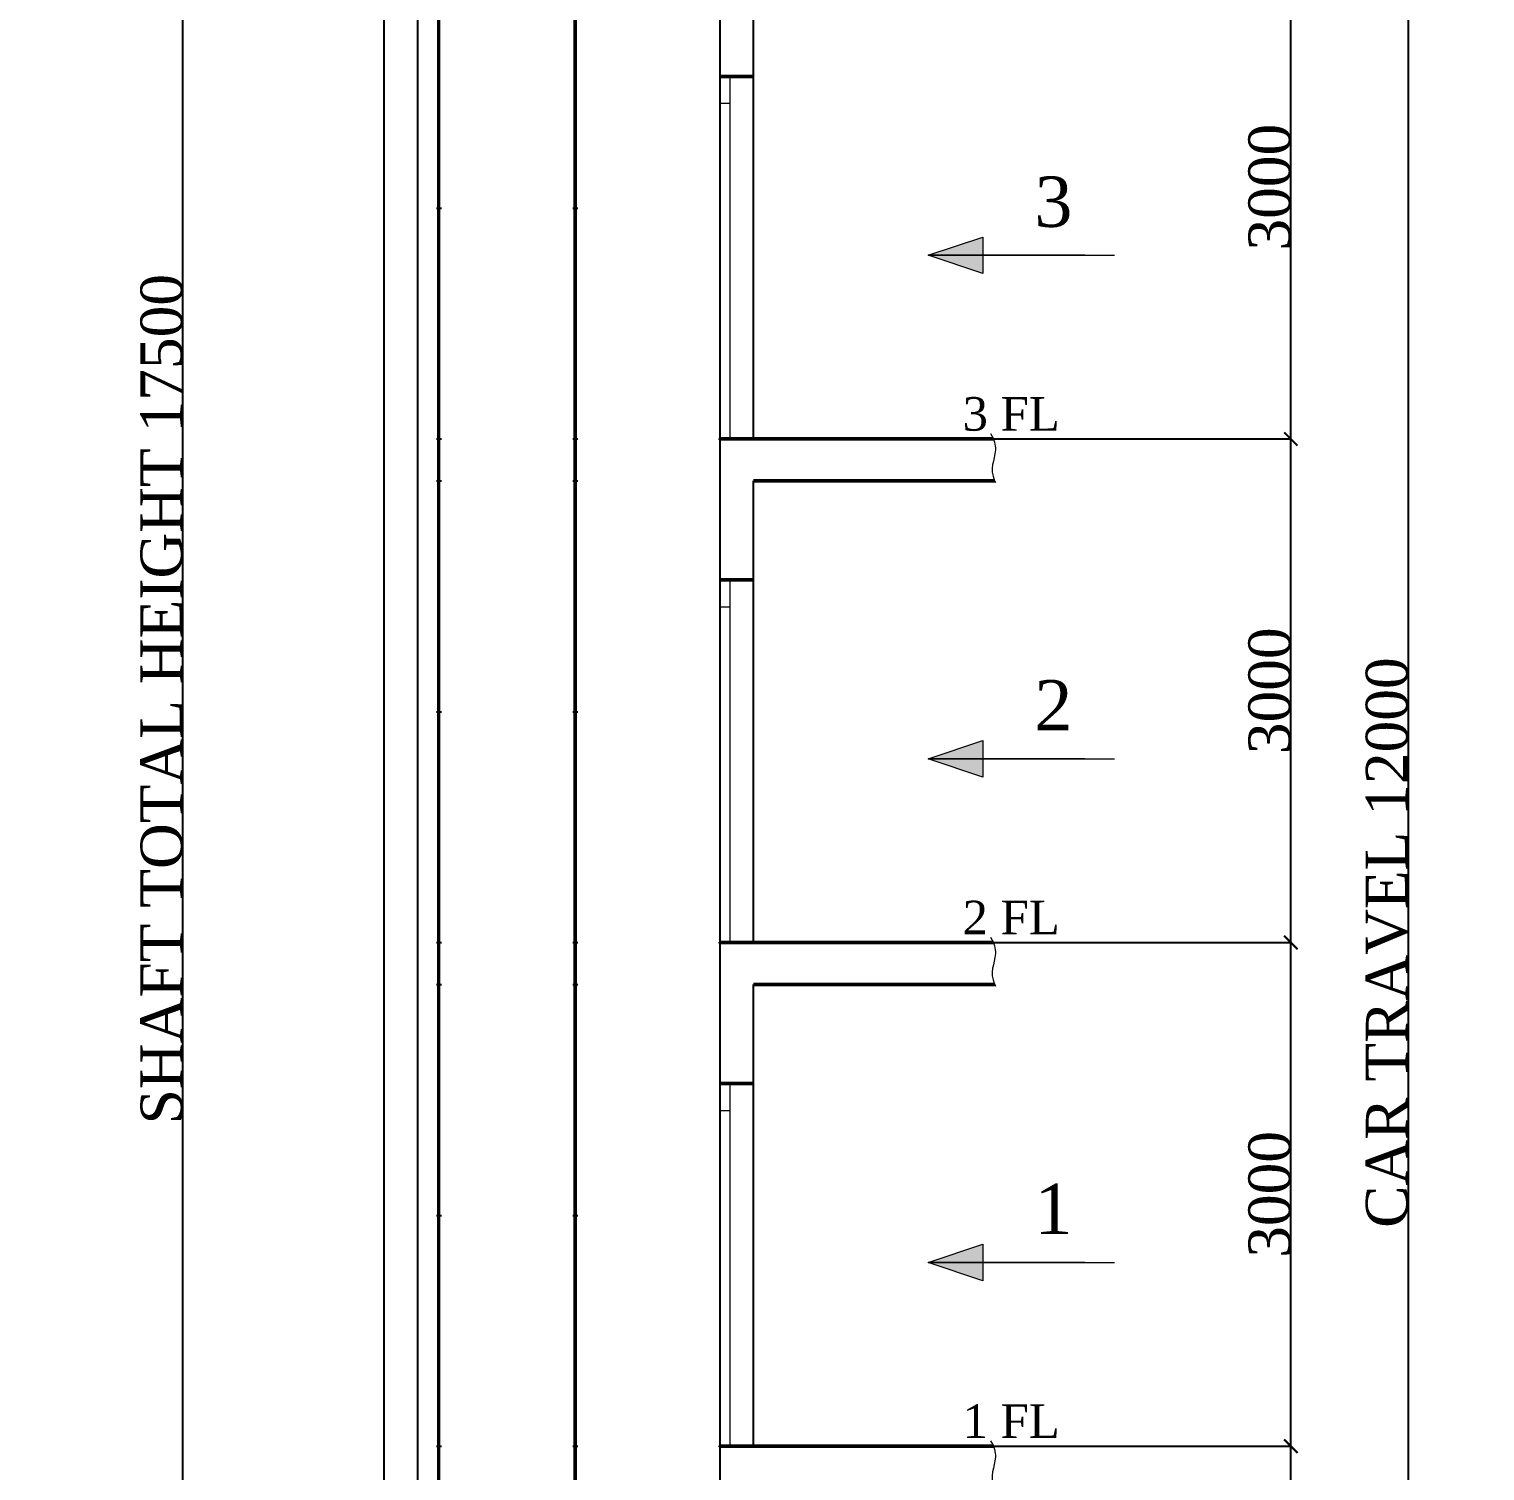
# Model space of a CAD drawing. Header units: millimetres. Extents: x -665 to 1025117, y -27997 to 4210.
# Drawn here: x -665 to 8007, y -21541 to -12953 of the extents above; entities that cross this region are included whole.
import ezdxf

# ---------------------------------------------------------------- set-up
doc = ezdxf.new("R2010")
doc.units = ezdxf.units.MM
doc.layers.add('$2$Wall', color=1, linetype='Continuous', lineweight=50)
for name, color, linetype in [('AA_Architecture', 7, 'Continuous'), ('AA_Rail', 7, 'Continuous'), ('AA_Rope', 7, 'Continuous')]:
    doc.layers.add(name, color=color, linetype=linetype)
doc.layers.add('AA_Datum', color=7, linetype='Continuous', plot=False)
doc.styles.add('$2$nassar2', font='cent.shx', dxfattribs={"height": 60})
doc.styles.add('Century Gothic$001H0', font='cent.shx')
doc.dimstyles.new('Copy of ISO-25', dxfattribs={"dimtxt": 250, "dimasz": 80, "dimexe": 1.25, "dimexo": 0.625, "dimtad": 1, "dimtxsty": 'Century Gothic$001H0', "dimblk": 'ARCHTICK', "dimcen": 2.5, "dimadec": 0, "dimazin": 0, "dimtfac": 1, "dimtmove": 0, "dimatfit": 3, "dimfxl": 1, "dimarcsym": 0})

# ---------------------------------------------------------------- blocks, each defined once
blk = doc.blocks.new('_ArchTick')
at = {"color": 0, "linetype": 'ByBlock', "const_width": 0.15}
blk.add_lwpolyline([(-0.5, -0.5), (0.5, 0.5)], dxfattribs=at)
blk = doc.blocks.new('*D102')
at = {"color": 0, "lineweight": -2, "transparency": 16777216}
for p, q in [((3651.2, -21394.2), (6851.9, -21394.2)), ((6850.6, -24394.2), (6850.6, -21394.2)), ((3651.2, -24394.2), (6851.9, -24394.2))]:
    blk.add_line(p, q, dxfattribs=at)
at = {"layer": 'Defpoints', "color": 0, "transparency": 16777216}
for p in [(3650.6, -21394.2), (6850.6, -21394.2), (3650.6, -24394.2)]:
    blk.add_point(p, dxfattribs=at)
at = {"color": 0, "lineweight": -2, "transparency": 16777216, "xscale": 80, "yscale": 80, "zscale": 80}
for p, rotation in [((6850.6, -21394.2), 90), ((6850.6, -24394.2), 270)]:
    blk.add_blockref('_ArchTick', p, dxfattribs=dict(at, rotation=rotation))
at = {"color": 0, "transparency": 16777216, "insert": (6725, -22894.2), "char_height": 250, "attachment_point": 5, "rotation": 90, "style": 'Century Gothic$001H0'}
blk.add_mtext('3000', dxfattribs=at)
blk = doc.blocks.new('*D103')
at = {"color": 0, "lineweight": -2, "transparency": 16777216}
for p, q in [((3651.2, -18394.2), (6851.9, -18394.2)), ((6850.6, -21394.2), (6850.6, -18394.2)), ((3651.2, -21394.2), (6851.9, -21394.2))]:
    blk.add_line(p, q, dxfattribs=at)
at = {"layer": 'Defpoints', "color": 0, "transparency": 16777216}
for p in [(3650.6, -18394.2), (6850.6, -18394.2), (3650.6, -21394.2)]:
    blk.add_point(p, dxfattribs=at)
at = {"color": 0, "lineweight": -2, "transparency": 16777216, "xscale": 80, "yscale": 80, "zscale": 80}
for p, rotation in [((6850.6, -18394.2), 90), ((6850.6, -21394.2), 270)]:
    blk.add_blockref('_ArchTick', p, dxfattribs=dict(at, rotation=rotation))
at = {"color": 0, "transparency": 16777216, "insert": (6725, -19894.2), "char_height": 250, "attachment_point": 5, "rotation": 90, "style": 'Century Gothic$001H0'}
blk.add_mtext('3000', dxfattribs=at)
blk = doc.blocks.new('*D104')
at = {"color": 0, "lineweight": -2, "transparency": 16777216}
for p, q in [((3651.2, -15394.2), (6851.9, -15394.2)), ((6850.6, -18394.2), (6850.6, -15394.2)), ((3651.2, -18394.2), (6851.9, -18394.2))]:
    blk.add_line(p, q, dxfattribs=at)
at = {"layer": 'Defpoints', "color": 0, "transparency": 16777216}
for p in [(3650.6, -15394.2), (6850.6, -15394.2), (3650.6, -18394.2)]:
    blk.add_point(p, dxfattribs=at)
at = {"color": 0, "lineweight": -2, "transparency": 16777216, "xscale": 80, "yscale": 80, "zscale": 80}
for p, rotation in [((6850.6, -15394.2), 90), ((6850.6, -18394.2), 270)]:
    blk.add_blockref('_ArchTick', p, dxfattribs=dict(at, rotation=rotation))
at = {"color": 0, "transparency": 16777216, "insert": (6725, -16894.2), "char_height": 250, "attachment_point": 5, "rotation": 90, "style": 'Century Gothic$001H0'}
blk.add_mtext('3000', dxfattribs=at)
blk = doc.blocks.new('*D105')
at = {"color": 0, "lineweight": -2, "transparency": 16777216}
for p, q in [((3651.2, -12394.2), (6851.9, -12394.2)), ((6850.6, -15394.2), (6850.6, -12394.2)), ((3651.2, -15394.2), (6851.9, -15394.2))]:
    blk.add_line(p, q, dxfattribs=at)
at = {"layer": 'Defpoints', "color": 0, "transparency": 16777216}
for p in [(3650.6, -12394.2), (6850.6, -12394.2), (3650.6, -15394.2)]:
    blk.add_point(p, dxfattribs=at)
at = {"color": 0, "lineweight": -2, "transparency": 16777216, "xscale": 80, "yscale": 80, "zscale": 80}
for p, rotation in [((6850.6, -12394.2), 90), ((6850.6, -15394.2), 270)]:
    blk.add_blockref('_ArchTick', p, dxfattribs=dict(at, rotation=rotation))
at = {"color": 0, "transparency": 16777216, "insert": (6725, -13894.2), "char_height": 250, "attachment_point": 5, "rotation": 90, "style": 'Century Gothic$001H0'}
blk.add_mtext('3000', dxfattribs=at)
blk = doc.blocks.new('*D108')
at = {"color": 0, "lineweight": -2, "transparency": 16777216}
for p, q in [((3651.2, -12394.2), (7551.9, -12394.2)), ((7550.6, -24394.2), (7550.6, -12394.2)), ((3651.2, -24394.2), (7551.9, -24394.2))]:
    blk.add_line(p, q, dxfattribs=at)
at = {"layer": 'Defpoints', "color": 0, "transparency": 16777216}
for p in [(3650.6, -12394.2), (7550.6, -12394.2), (3650.6, -24394.2)]:
    blk.add_point(p, dxfattribs=at)
at = {"color": 0, "lineweight": -2, "transparency": 16777216, "xscale": 80, "yscale": 80, "zscale": 80}
for p, rotation in [((7550.6, -12394.2), 90), ((7550.6, -24394.2), 270)]:
    blk.add_blockref('_ArchTick', p, dxfattribs=dict(at, rotation=rotation))
at = {"color": 0, "transparency": 16777216, "insert": (7425, -18394.2), "char_height": 250, "attachment_point": 5, "rotation": 90, "style": 'Century Gothic$001H0'}
blk.add_mtext('CAR TRAVEL 12000', dxfattribs=at)
blk = doc.blocks.new('*D109')
at = {"color": 0, "lineweight": -2, "transparency": 16777216}
for p, q in [((3650, -8194.2), (249.4, -8194.2)), ((250.6, -25694.2), (250.6, -8194.2)), ((3650, -25694.2), (249.4, -25694.2))]:
    blk.add_line(p, q, dxfattribs=at)
at = {"layer": 'Defpoints', "color": 0, "transparency": 16777216}
for p in [(250.6, -8194.2), (3650.6, -8194.2), (3650.6, -25694.2)]:
    blk.add_point(p, dxfattribs=at)
at = {"color": 0, "lineweight": -2, "transparency": 16777216, "xscale": 80, "yscale": 80, "zscale": 80}
for p, rotation in [((250.6, -8194.2), 90), ((250.6, -25694.2), 270)]:
    blk.add_blockref('_ArchTick', p, dxfattribs=dict(at, rotation=rotation))
at = {"color": 0, "transparency": 16777216, "insert": (125, -16944.2), "char_height": 250, "attachment_point": 5, "rotation": 90, "style": 'Century Gothic$001H0'}
blk.add_mtext('SHAFT TOTAL HEIGHT 17500', dxfattribs=at)

msp = doc.modelspace()

# ---------------------------------------------------------------- hatches: boundary and pattern name
at = {"true_color": 0x000007, "transparency": 33554666}
h = msp.add_hatch(color=7, dxfattribs=at)
h.paths.add_polyline_path([(5016.779, -14191.218), (5016.779, -14299.287), (4689.967, -14299.287)])
h.paths.add_polyline_path([(5016.779, -14299.287), (4689.967, -14299.287), (5016.779, -14408.658)])
h = msp.add_hatch(color=7, dxfattribs=at)
h.paths.add_polyline_path([(5016.779, -17191.218), (5016.779, -17299.287), (4689.967, -17299.287)])
h.paths.add_polyline_path([(5016.779, -17299.287), (4689.967, -17299.287), (5016.779, -17408.658)])
h = msp.add_hatch(color=7, dxfattribs=at)
h.paths.add_polyline_path([(5016.779, -20191.218), (5016.779, -20299.287), (4689.967, -20299.287)])
h.paths.add_polyline_path([(5016.779, -20299.287), (4689.967, -20299.287), (5016.779, -20408.658)])

# ---------------------------------------------------------------- linework, layer by layer
at = {"layer": '$2$Wall', "transparency": 33554666}
for p, q in [((3450.625, -13234.249), (3650.625, -13234.249)), ((3450.625, -16234.249), (3650.625, -16234.249)), ((3450.625, -19234.249), (3650.625, -19234.249))]:
    msp.add_line(p, q, dxfattribs=at)
for points in [[(5078.913, -15394.249), (3450.066, -15394.249), (3450.066, -15394.249)], [(5087.113, -15644.249), (3650.09, -15644.249)], [(5078.913, -18394.249), (3450.066, -18394.249), (3450.066, -18394.249)], [(5087.113, -18644.249), (3650.09, -18644.249)], [(5078.913, -21394.249), (3450.066, -21394.249), (3450.066, -21394.249)]]:
    msp.add_lwpolyline(points, dxfattribs=at)
at = {"color": 7, "linetype": 'Continuous', "lineweight": 20, "transparency": 33554666}
for p, q in [((3510.625, -15394.249), (3510.625, -13234.249)), ((3450.625, -13394.249), (3510.625, -13394.249)), ((3510.625, -18394.249), (3510.625, -16234.249)), ((3450.625, -16394.249), (3510.625, -16394.249)), ((3510.625, -21394.249), (3510.625, -19234.249)), ((3450.625, -19394.249), (3510.625, -19394.249))]:
    msp.add_line(p, q, dxfattribs=at)
at = {"color": 7, "linetype": 'Continuous', "lineweight": 20, "true_color": 0x000007, "transparency": 33554666}
for points in [[(5016.779, -14408.658), (4689.967, -14299.287), (5016.779, -14191.218)], [(5016.779, -17408.658), (4689.967, -17299.287), (5016.779, -17191.218)], [(5016.779, -20408.658), (4689.967, -20299.287), (5016.779, -20191.218)]]:
    msp.add_lwpolyline(points, close=True, dxfattribs=at)
for points in [[(4689.967, -14299.287), (5623.527, -14299.287), (4689.967, -14299.287), (5799.302, -14299.287)], [(5061.986, -15361.698), (5078.913, -15392.947), (5085.423, -15413.78), (5089.329, -15436.565), (5090.631, -15447.958), (5090.631, -15459.351), (5088.027, -15482.137), (5078.913, -15526.08), (5073.704, -15547.238), (5071.1, -15570.024), (5071.1, -15581.417), (5072.402, -15592.81), (5077.611, -15615.595), (5084.121, -15636.753), (5091.933, -15653.877), (5091.933, -15653.877)], [(4689.967, -17299.287), (5623.527, -17299.287), (4689.967, -17299.287), (5799.302, -17299.287)], [(5061.986, -18361.698), (5078.913, -18392.947), (5085.423, -18413.78), (5089.329, -18436.565), (5090.631, -18447.958), (5090.631, -18459.351), (5088.027, -18482.137), (5078.913, -18526.08), (5073.704, -18547.238), (5071.1, -18570.024), (5071.1, -18581.417), (5072.402, -18592.81), (5077.611, -18615.595), (5084.121, -18636.753), (5091.933, -18653.877), (5091.933, -18653.877)], [(4689.967, -20299.287), (5623.527, -20299.287), (4689.967, -20299.287), (5799.302, -20299.287)], [(5061.986, -21361.698), (5078.913, -21392.947), (5085.423, -21413.78), (5089.329, -21436.565), (5090.631, -21447.958), (5090.631, -21459.351), (5088.027, -21482.137), (5078.913, -21526.08), (5073.704, -21547.238), (5071.1, -21570.024), (5071.1, -21581.417), (5072.402, -21592.81), (5077.611, -21615.595), (5084.121, -21636.753), (5091.933, -21653.877), (5091.933, -21653.877)]]:
    msp.add_lwpolyline(points, dxfattribs=at)
at = {"layer": 'AA_Architecture'}
for p, q in [((1450.625, -15394.249), (1450.625, -12394.249)), ((1650.625, -15394.249), (1650.625, -12394.249)), ((3450.625, -15394.249), (3450.625, -12394.249)), ((3650.625, -15394.249), (3650.625, -12644.249)), ((1450.625, -18394.249), (1450.625, -15394.249)), ((1650.625, -18394.249), (1650.625, -15394.249)), ((3450.625, -18394.249), (3450.625, -15394.249)), ((3650.625, -18394.249), (3650.625, -15644.249)), ((1450.625, -21394.249), (1450.625, -18394.249)), ((1650.625, -21394.249), (1650.625, -18394.249)), ((3450.625, -21394.249), (3450.625, -18394.249)), ((3650.625, -21394.249), (3650.625, -18644.249)), ((1450.625, -24394.249), (1450.625, -21394.249)), ((1650.625, -24394.249), (1650.625, -21394.249)), ((3450.625, -24394.249), (3450.625, -21394.249))]:
    msp.add_line(p, q, dxfattribs=at)
at = {"layer": 'AA_Datum'}
for p, q in [((1775.625, -25694.249), (1775.625, -8194.249)), ((2588.125, -25694.249), (2588.125, -8194.249)), ((1760.625, -14019.249), (1790.625, -14019.249)), ((2573.125, -14019.249), (2603.125, -14019.249)), ((1760.625, -15394.249), (1790.625, -15394.249)), ((2573.125, -15394.249), (2603.125, -15394.249)), ((1760.625, -15644.249), (1790.625, -15644.249)), ((2573.125, -15644.249), (2603.125, -15644.249)), ((1760.625, -17019.249), (1790.625, -17019.249)), ((2573.125, -17019.249), (2603.125, -17019.249)), ((1760.625, -18394.249), (1790.625, -18394.249)), ((2573.125, -18394.249), (2603.125, -18394.249)), ((1760.625, -18644.249), (1790.625, -18644.249)), ((2573.125, -18644.249), (2603.125, -18644.249)), ((1760.625, -20019.249), (1790.625, -20019.249)), ((2573.125, -20019.249), (2603.125, -20019.249)), ((1760.625, -21394.249), (1790.625, -21394.249)), ((2573.125, -21394.249), (2603.125, -21394.249))]:
    msp.add_line(p, q, dxfattribs=at)
at = {"layer": 'AA_Rail'}
for p, q in [((1770.975, -25694.249), (1770.975, -8194.249)), ((1780.275, -25694.249), (1780.275, -8194.249)), ((2583.625, -25694.249), (2583.625, -8194.249)), ((2592.625, -25694.249), (2592.625, -8194.249))]:
    msp.add_line(p, q, dxfattribs=at)
at = {"layer": 'AA_Rope'}
msp.add_line((2588.125, -22094.249), (2588.125, -6967.158), dxfattribs=at)

# ---------------------------------------------------------------- texts
at = {"attachment_point": 1, "style": '$2$nassar2'}
for s, width, heights, insert, char_height in [('3', 522.59586, [0], (5323.014, -13830.495), 300), ('3 FL', 1133.66689, [167.502], (4895.354, -15144.807), 200), ('2', 522.59586, [0], (5323.014, -16830.495), 300), ('2 FL', 1133.66689, [167.502], (4895.354, -18144.807), 200), ('1', 522.59586, [0], (5323.014, -19830.495), 300), ('1 FL', 1133.66689, [167.502], (4895.354, -21144.807), 200)]:
    msp.add_mtext_dynamic_manual_height_columns(s, width=width, gutter_width=250, heights=heights, dxfattribs=dict(at, insert=insert, char_height=char_height))

# ---------------------------------------------------------------- dimensions: what is measured, and where the dimension line sits
for base, p1, p2, text, picture, middle in [((250.625, -8194.249), (3650.625, -25694.249), (3650.625, -8194.249), 'SHAFT TOTAL HEIGHT <>', '*D109', (125, -16944.249)), ((7550.625, -12394.249), (3650.625, -24394.249), (3650.625, -12394.249), 'CAR TRAVEL <>', '*D108', (7425, -18394.249))]:
    dim = msp.add_linear_dim(base=base, p1=p1, p2=p2, angle=90, text=text, dimstyle='Copy of ISO-25')
    dim.commit()
    dim.dimension.update_dxf_attribs({"geometry": picture, "text_midpoint": middle})
for base, p1, p2, picture, middle in [((6850.625, -12394.249), (3650.625, -15394.249), (3650.625, -12394.249), '*D105', (6725, -13894.249)), ((6850.625, -15394.249), (3650.625, -18394.249), (3650.625, -15394.249), '*D104', (6725, -16894.249)), ((6850.625, -18394.249), (3650.625, -21394.249), (3650.625, -18394.249), '*D103', (6725, -19894.249)), ((6850.625, -21394.249), (3650.625, -24394.249), (3650.625, -21394.249), '*D102', (6725, -22894.249))]:
    dim = msp.add_linear_dim(base=base, p1=p1, p2=p2, angle=90, dimstyle='Copy of ISO-25')
    dim.commit()
    dim.dimension.update_dxf_attribs({"geometry": picture, "text_midpoint": middle})

doc.saveas('drawing.dxf')
